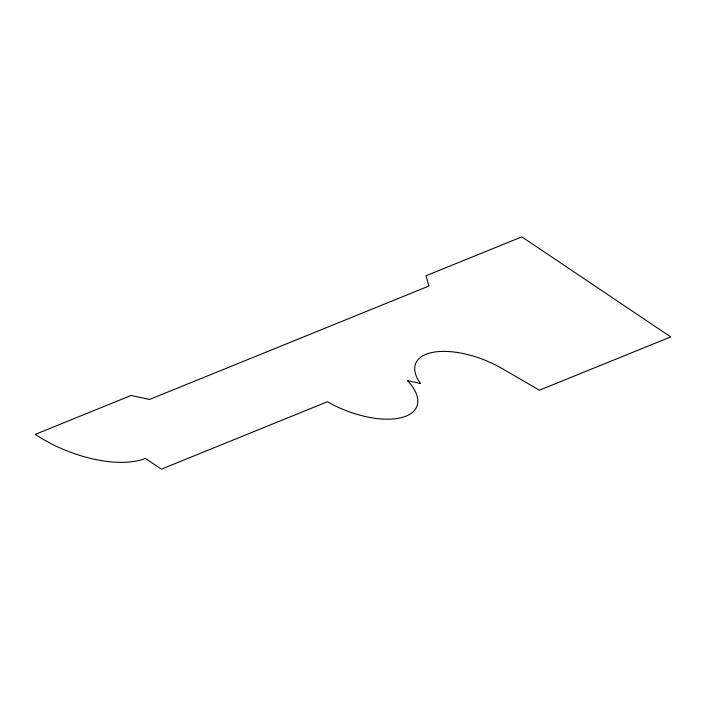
<?xml version="1.0" encoding="UTF-8"?>
<svg xmlns="http://www.w3.org/2000/svg" width="706" height="706" viewBox="0 0 706 706"><rect width="100%" height="100%" fill="white"/><g stroke="black" fill="none" stroke-linecap="round" stroke-linejoin="round"><path stroke-width="1.06" d="M131.131 395.457L35.3 434.358A83.352 38.23 21.4 0 0 145.436 458.423L161.383 469.146L327.425 401.74A64.837 29.74 21.4 0 0 401.838 417.537A64.837 29.74 21.4 0 0 407.565 380.675L420.547 383.508A62.146 28.505 21.4 0 1 433.007 352.312A62.146 28.505 21.4 0 1 501.71 368.32L539.41 390.189L670.7 336.903L521.831 236.854L426 275.764L428.913 286.045L149.487 399.464L131.131 395.457"/></g></svg>
